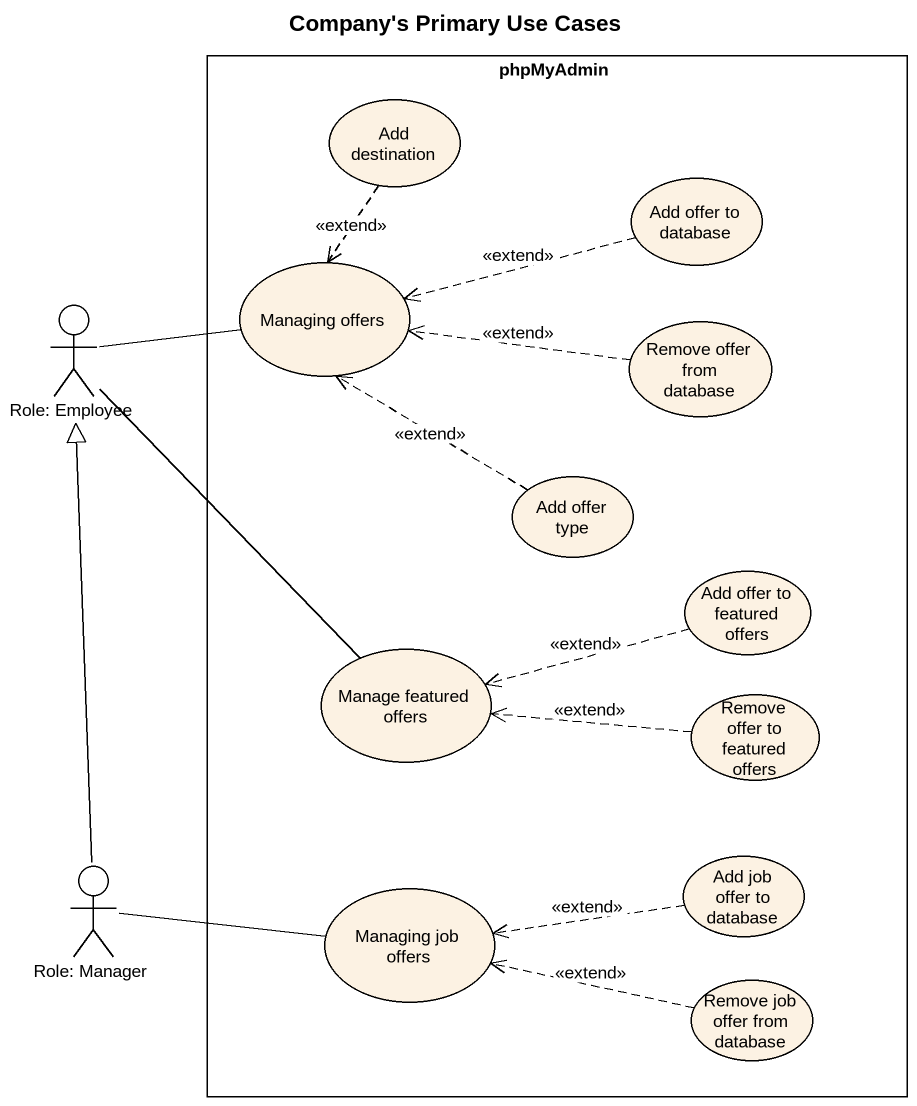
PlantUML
@startuml
title Company's Primary Use Cases
rectangle phpMyAdmin {
  usecase "Add destination" as Add_destination
  usecase "Add offer to database" as Add_offer_to_database
  usecase "Managing offers" as Managing_offers
  usecase "Remove offer from database" as Remove_offer_from_database
  usecase "Add offer type" as Add_offer_type
  usecase "Add offer to featured offers" as Add_offer_to_featured_offers
  usecase "Manage featured offers" as Manage_featured_offers
  usecase "Remove offer to featured offers" as Remove_offer_to_featured
  usecase "Managing job offers" as Managing_job_offers
  usecase "Add job offer to database" as Add_job_offer_to_database
  usecase "Remove job offer from database" as Remove_job_offer_from
}
actor "Role: Employee" as Role_Employee
actor "Role: Manager" as Role_Manager
Add_destination ..> Managing_offers : <<extend>>
Add_offer_to_database .left.> Managing_offers : <<extend>>
Role_Employee -right- Managing_offers
Role_Employee -- Manage_featured_offers
Remove_offer_from_database .left.> Managing_offers : <<extend>>
Add_offer_type .up.> Managing_offers : <<extend>>
Add_offer_to_featured_offers .left.> Manage_featured_offers : <<extend>>
Remove_offer_to_featured .left.> Manage_featured_offers : <<extend>>
Role_Manager -up-|> Role_Employee
Role_Manager -right- Managing_job_offers
Add_job_offer_to_database .left.> Managing_job_offers : <<extend>>
Remove_job_offer_from .left.> Managing_job_offers : <<extend>>
@enduml
